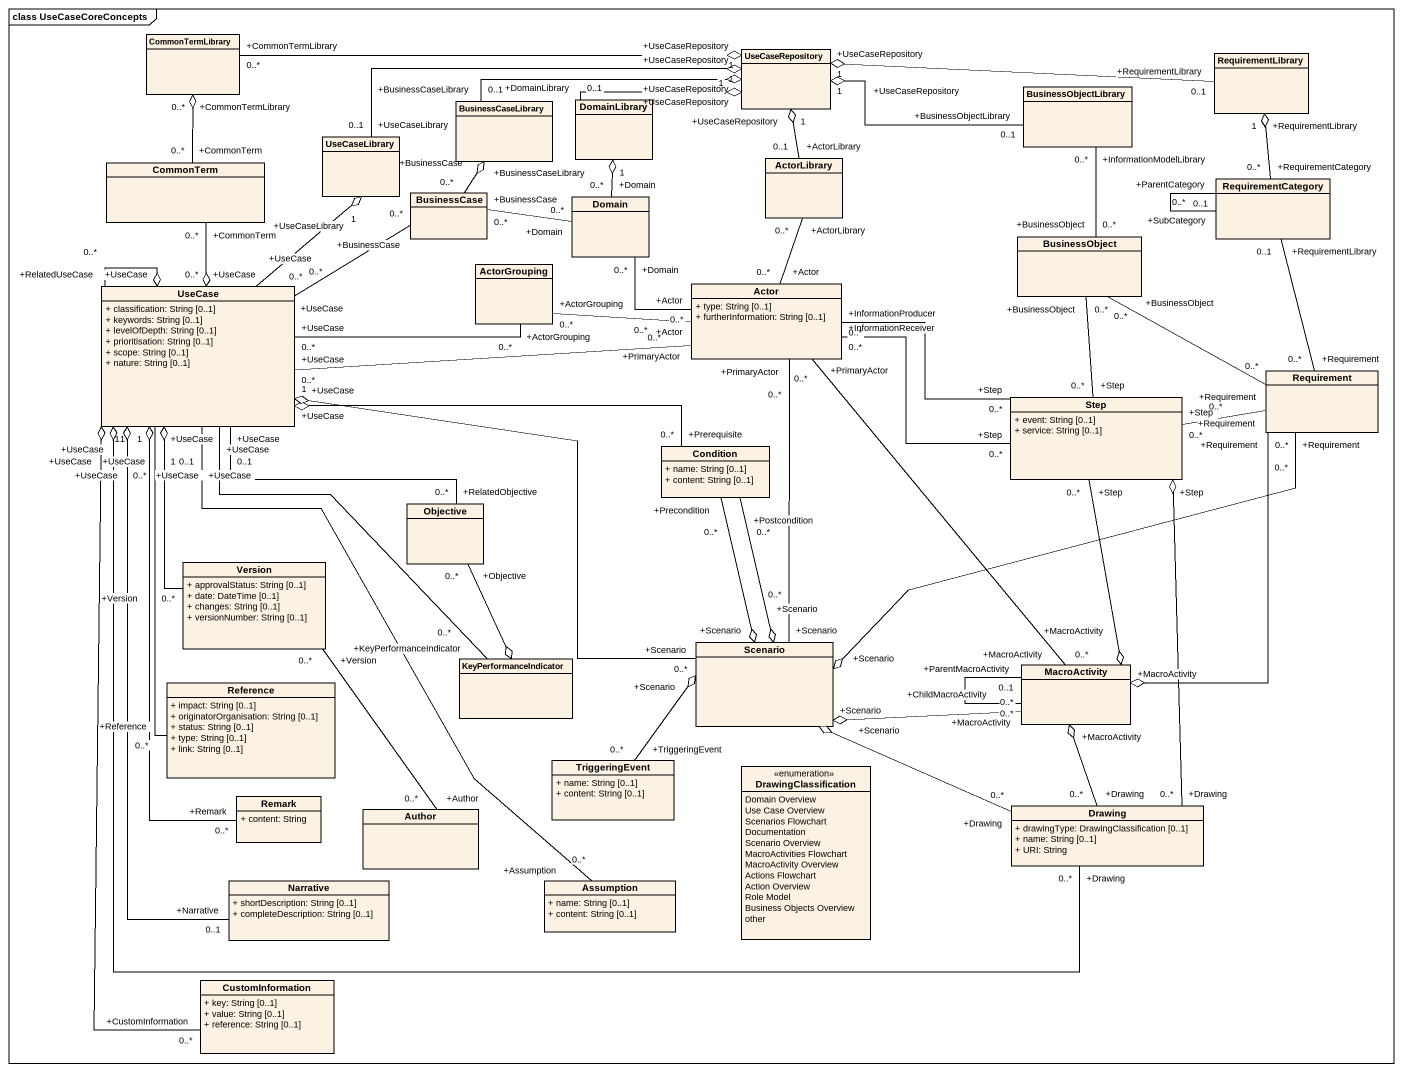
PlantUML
@startuml
mainframe class UseCaseCoreConcepts
hide circle
hide empty members
skinparam classAttributeIconSize 0
class CommonTermLibrary
class UseCaseRepository
class RequirementLibrary
class BusinessCaseLibrary
class DomainLibrary
class BusinessObjectLibrary
class CommonTerm
class UseCaseLibrary
class ActorLibrary
class BusinessCase
class Domain
class RequirementCategory
class BusinessObject
class ActorGrouping
class "UseCase" as UseCase_ {
  + classification: String [0..1]
  + keywords: String [0..1]
  + levelOfDepth: String [0..1]
  + prioritisation: String [0..1]
  + scope: String [0..1]
  + nature: String [0..1]
}
class "Actor" as Actor_ {
  + type: String [0..1]
  + furtherInformation: String [0..1]
}
class Requirement
class Step {
  + event: String [0..1]
  + service: String [0..1]
}
class Condition {
  + name: String [0..1]
  + content: String [0..1]
}
class Objective
class Version {
  + approvalStatus: String [0..1]
  + date: DateTime [0..1]
  + changes: String [0..1]
  + versionNumber: String [0..1]
}
class KeyPerformanceIndicator
class Scenario
class MacroActivity
class Reference {
  + impact: String [0..1]
  + originatorOrganisation: String [0..1]
  + status: String [0..1]
  + type: String [0..1]
  + link: String [0..1]
}
class TriggeringEvent {
  + name: String [0..1]
  + content: String [0..1]
}
enum DrawingClassification {
  Domain Overview
  Use Case Overview
  Scenarios Flowchart
  Documentation
  Scenario Overview
  MacroActivities Flowchart
  MacroActivity Overview
  Actions Flowchart
  Action Overview
  Role Model
  Business Objects Overview
  other
}
class Remark {
  + content: String
}
class Author
class Drawing {
  + drawingType: DrawingClassification [0..1]
  + name: String [0..1]
  + URI: String
}
class Narrative {
  + shortDescription: String [0..1]
  + completeDescription: String [0..1]
}
class Assumption {
  + name: String [0..1]
  + content: String [0..1]
}
class CustomInformation {
  + key: String [0..1]
  + value: String [0..1]
  + reference: String [0..1]
}
CommonTermLibrary "+CommonTermLibrary\n0..*" -right-o "+UseCaseRepository\n1" UseCaseRepository
CommonTermLibrary "+CommonTermLibrary\n0..*" o-- "+CommonTerm\n0..*" CommonTerm
UseCaseRepository "+UseCaseRepository\n1" o-right- "+RequirementLibrary\n0..1" RequirementLibrary
UseCaseRepository "+UseCaseRepository\n1" o-left- "+DomainLibrary\n0..1" DomainLibrary
UseCaseRepository "+UseCaseRepository\n1" o-right- "+BusinessObjectLibrary\n0..1" BusinessObjectLibrary
UseCaseRepository "+UseCaseRepository\n1" o-left- "+UseCaseLibrary\n0..1" UseCaseLibrary
UseCaseRepository "+UseCaseRepository\n1" o-- "+ActorLibrary\n0..1" ActorLibrary
RequirementLibrary "+RequirementLibrary\n1" o-- "+RequirementCategory\n0..*" RequirementCategory
BusinessCaseLibrary "+BusinessCaseLibrary\n0..1" -right-o "+UseCaseRepository" UseCaseRepository
BusinessCaseLibrary "+BusinessCaseLibrary" o-- "+BusinessCase\n0..*" BusinessCase
DomainLibrary "1" o-- "+Domain\n0..*" Domain
BusinessObjectLibrary "+InformationModelLibrary\n0..*" -- "+BusinessObject\n0..*" BusinessObject
UseCaseLibrary "+UseCaseLibrary\n1" o-- "+UseCase\n0..*" UseCase_
ActorLibrary "+ActorLibrary\n0..*" -- "+Actor\n0..*" Actor_
BusinessCase "+BusinessCase\n0..*" -right- "+Domain\n0..*" Domain
RequirementCategory "+ParentCategory\n0..1" -- "+SubCategory\n0..*" RequirementCategory
RequirementCategory "+RequirementLibrary\n0..1" -- "+Requirement\n0..*" Requirement
BusinessObject "+BusinessObject\n0..*" -right- "+Requirement\n0..*" Requirement
ActorGrouping "+ActorGrouping\n0..*" -left- "+UseCase\n0..*" UseCase_
ActorGrouping "+ActorGrouping\n0..*" -right- "+Actor\n0..*" Actor_
UseCase_ "+UseCase\n0..*" o-up- "+CommonTerm\n0..*" CommonTerm
UseCase_ "+UseCase\n0..*" -right- "+BusinessCase\n0..*" BusinessCase
UseCase_ "+UseCase" o-- "+RelatedUseCase\n0..*" UseCase_
UseCase_ "+UseCase\n0..*" -right- "+PrimaryActor\n0..*" Actor_
UseCase_ "+UseCase\n0..1" -- "+RelatedObjective\n0..*" Objective
UseCase_ "+UseCase\n1" o-- "+Version\n0..*" Version
UseCase_ "+UseCase\n0..*" -- "+Reference\n0..*" Reference
UseCase_ "+UseCase\n1" o-- "+Remark\n0..*" Remark
UseCase_ "+UseCase\n1" o-right- "+Drawing\n0..*" Drawing
UseCase_ "+UseCase\n1" o-- "+Narrative\n0..1" Narrative
UseCase_ "+UseCase\n0..1" -- "+Assumption\n0..*" Assumption
Actor_ "+Actor\n0..*" -up- "+Domain\n0..*" Domain
Step "+Step\n0..*" -up- "+BusinessObject\n0..*" BusinessObject
Step "+Step\n0..*" -left- "+InformationReceiver\n0..*" Actor_
Step "+Step\n0..*" -left- "+InformationProducer\n0..*" Actor_
Step "+Step\n0..*" -right- "+Requirement\n0..*" Requirement
Step "+Step\n0..*" --o "+MacroActivity" MacroActivity
Step "+Step" o-- "+Drawing\n0..*" Drawing
Condition "+Prerequisite\n0..*" -left-o "+UseCase" UseCase_
Version "+Version\n0..*" -- "+Author\n0..*" Author
KeyPerformanceIndicator "+KeyPerformanceIndicator\n0..*" -up- "+UseCase" UseCase_
KeyPerformanceIndicator o-up- "+Objective\n0..*" Objective
Scenario "+Scenario\n0..*" -left-o "+UseCase\n1" UseCase_
Scenario "+Scenario\n0..*" -up- "+PrimaryActor\n0..*" Actor_
Scenario "+Scenario" o-right- "+Requirement\n0..*" Requirement
Scenario "+Scenario" o-up- "+Precondition\n0..*" Condition
Scenario "+Scenario" o-up- "+Postcondition\n0..*" Condition
Scenario "+Scenario" o-right- "+MacroActivity\n0..*" MacroActivity
Scenario "+Scenario" o-right- "+Drawing\n0..*" Drawing
MacroActivity "+MacroActivity\n0..*" -up- "+PrimaryActor\n0..*" Actor_
MacroActivity "+MacroActivity" o-up- "+Requirement\n0..*" Requirement
MacroActivity "+ParentMacroActivity\n0..1" -- "+ChildMacroActivity\n0..*" MacroActivity
TriggeringEvent "+TriggeringEvent\n0..*" -up-o "+Scenario" Scenario
Drawing "+Drawing\n0..*" -up-o "+MacroActivity" MacroActivity
CustomInformation "+CustomInformation\n0..*" -up-o "+UseCase" UseCase_
@enduml
